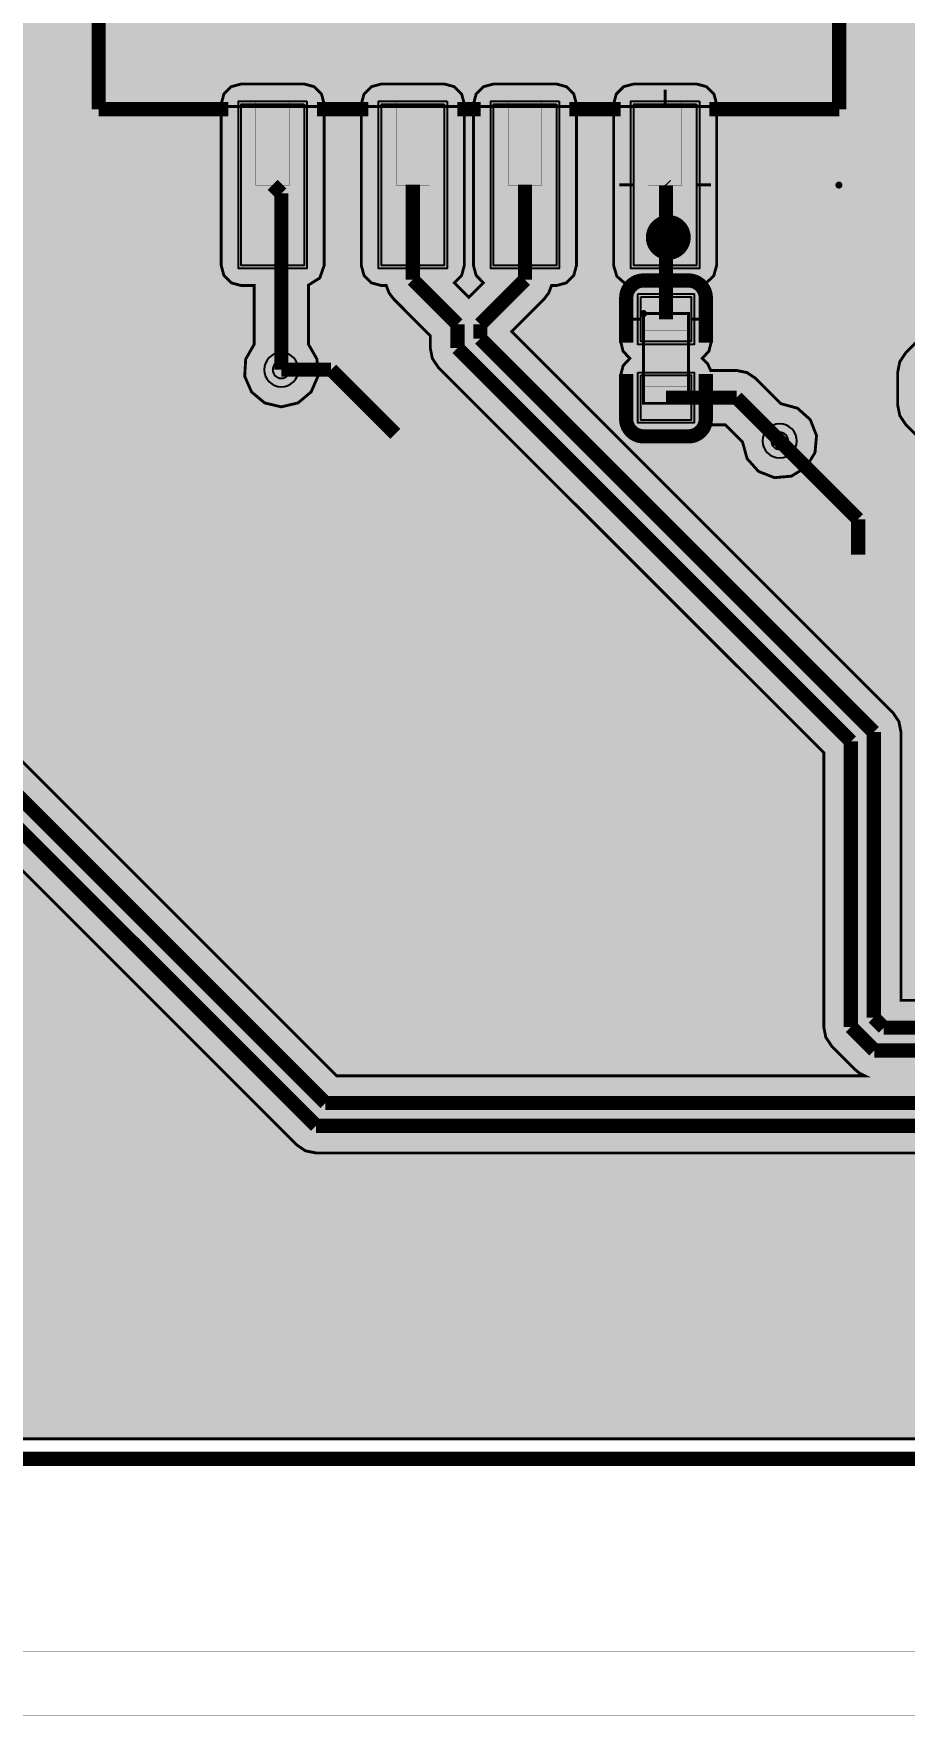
# Model space of a CAD drawing. Header units: millimetres. Extents: x -12.1 to 83.1, y -3.3 to 43.2.
# Drawn here: x 15.65 to 31.18, y -3.3 to 26.7 of the extents above; entities that cross this region are included whole.
import ezdxf

# ---------------------------------------------------------------- set-up
doc = ezdxf.new("R2010")
doc.units = ezdxf.units.MM
doc.header["$MEASUREMENT"] = 0
for name, color, linetype, true_color in [('Board-Outline-Layer', 7, 'Continuous', 0xff00ff), ('Bottom-Layer', 7, 'Continuous', 0x0000ff), ('Component-Marking-Layer', 7, 'Continuous', 0x66ffcc), ('Component-Shape-Layer', 7, 'Continuous', 0x00cccc), ('Document-Layer', 7, 'Continuous', 0xffffff), ('Hole-Layer', 7, 'Continuous', 0x222222), ('Multi-Layer', 7, 'Continuous', 0xc0c0c0), ('Pin-Soldering-Layer', 7, 'Continuous', 0xcc9999), ('Top-Layer', 7, 'Continuous', 0xff0000), ('Top-Paste-Mask-Layer', 7, 'Continuous', 0x808080), ('Top-Silkscreen-Layer', 7, 'Continuous', 0xffcc00), ('Top-Solder-Mask-Layer', 7, 'Continuous', 0x800080)]:
    doc.layers.add(name, color=color, linetype=linetype, true_color=true_color)

msp = doc.modelspace()

# ---------------------------------------------------------------- hatches: boundary and pattern name
at = {"layer": 'Bottom-Layer'}
msp.add_hatch(color=256, dxfattribs=at).paths.add_polyline_path([(16.161, 34.313), (16.194, 34.313), (16.052, 34.042), (16.003, 33.74), (16.003, 31.84), (16.098, 31.424), (16.364, 31.091), (16.748, 30.906), (17.175, 30.906), (17.559, 31.091), (17.825, 31.424), (17.92, 31.84), (17.92, 33.74), (17.871, 34.042), (17.73, 34.313), (29.094, 34.313), (28.952, 34.042), (28.904, 33.74), (28.904, 31.84), (28.998, 31.424), (29.264, 31.091), (29.649, 30.906), (30.075, 30.906), (30.459, 31.091), (30.725, 31.424), (30.82, 31.84), (30.82, 33.74), (30.771, 34.042), (30.63, 34.313), (32.213, 34.313), (32.027, 34.013), (31.962, 33.666), (31.962, 31.766), (32.057, 31.35), (32.323, 31.017), (32.707, 30.832), (33.133, 30.832), (33.517, 31.017), (33.783, 31.35), (33.878, 31.766), (33.878, 33.666), (33.813, 34.013), (33.627, 34.313), (45.113, 34.313), (44.927, 34.013), (44.862, 33.666), (44.862, 31.766), (44.957, 31.35), (45.223, 31.017), (45.607, 30.832), (46.033, 30.832), (46.418, 31.017), (46.683, 31.35), (46.778, 31.766), (46.778, 33.666), (46.713, 34.013), (46.527, 34.313), (47.287, 34.313), (47.17, 34.062), (47.131, 33.789), (47.131, 31.889), (47.225, 31.473), (47.491, 31.139), (47.875, 30.954), (48.302, 30.954), (48.686, 31.139), (48.952, 31.473), (49.047, 31.889), (49.047, 33.789), (49.007, 34.062), (48.891, 34.313), (60.187, 34.313), (60.071, 34.062), (60.031, 33.789), (60.031, 31.889), (60.126, 31.473), (60.391, 31.139), (60.776, 30.954), (61.202, 30.954), (61.586, 31.139), (61.852, 31.473), (61.947, 31.889), (61.947, 33.789), (61.907, 34.062), (61.791, 34.313), (63.733, 34.313), (71.016, 27.03), (71.016, 7.641), (65.003, 1.628), (1.232, 1.628), (-3.452, 4.095), (-3.452, 12.562)])
at = {"layer": 'Component-Marking-Layer'}
for points in [[(29.952, 23.995, 1), (30.072, 23.995, 1)], [(29.952, 23.995, 1), (30.072, 23.995, 1)], [(26.467, 21.702, 1), (26.587, 21.702, 1)], [(26.467, 21.702, 1), (26.587, 21.702, 1)]]:
    msp.add_hatch(color=256, dxfattribs=at).paths.add_polyline_path(points)
at = {"layer": 'Pin-Soldering-Layer'}
for points in [[(20.212, 23.995), (19.612, 23.995), (19.612, 25.495), (20.212, 25.495)], [(20.212, 23.995), (19.612, 23.995), (19.612, 25.495), (20.212, 25.495)], [(22.712, 23.995), (22.112, 23.995), (22.112, 25.495), (22.712, 25.495)], [(22.712, 23.995), (22.112, 23.995), (22.112, 25.495), (22.712, 25.495)], [(24.712, 23.995), (24.112, 23.995), (24.112, 25.495), (24.712, 25.495)], [(24.712, 23.995), (24.112, 23.995), (24.112, 25.495), (24.712, 25.495)], [(27.212, 23.995), (26.612, 23.995), (26.612, 25.495), (27.212, 25.495)], [(27.212, 23.995), (26.612, 23.995), (26.612, 25.495), (27.212, 25.495)], [(26.527, 21.702), (27.327, 21.702), (27.327, 21.402), (26.527, 21.402)], [(26.527, 21.702), (27.327, 21.702), (27.327, 21.402), (26.527, 21.402)], [(26.527, 20.102), (26.527, 20.402), (27.327, 20.402), (27.327, 20.102)], [(26.527, 20.102), (26.527, 20.402), (27.327, 20.402), (27.327, 20.102)]]:
    msp.add_hatch(color=256, dxfattribs=at).paths.add_polyline_path(points)
at = {"layer": 'Top-Layer'}
for points in [[(16.161, 34.313), (16.194, 34.313), (16.052, 34.042), (16.003, 33.74), (16.003, 31.84), (16.098, 31.424), (16.364, 31.091), (16.748, 30.906), (17.175, 30.906), (17.559, 31.091), (17.825, 31.424), (17.92, 31.84), (17.92, 33.74), (17.871, 34.042), (17.73, 34.313), (29.094, 34.313), (28.952, 34.042), (28.904, 33.74), (28.904, 31.84), (28.998, 31.424), (29.264, 31.091), (29.649, 30.906), (30.075, 30.906), (30.459, 31.091), (30.725, 31.424), (30.82, 31.84), (30.82, 33.74), (30.771, 34.042), (30.63, 34.313), (32.213, 34.313), (32.027, 34.013), (31.962, 33.666), (31.962, 31.766), (32.057, 31.35), (32.323, 31.017), (32.707, 30.832), (33.133, 30.832), (33.517, 31.017), (33.783, 31.35), (33.878, 31.766), (33.878, 33.666), (33.813, 34.013), (33.627, 34.313), (45.113, 34.313), (44.927, 34.013), (44.862, 33.666), (44.862, 31.766), (44.957, 31.35), (45.223, 31.017), (45.607, 30.832), (46.033, 30.832), (46.418, 31.017), (46.683, 31.35), (46.778, 31.766), (46.778, 33.666), (46.713, 34.013), (46.527, 34.313), (47.287, 34.313), (47.17, 34.062), (47.131, 33.789), (47.131, 31.889), (47.225, 31.473), (47.491, 31.139), (47.875, 30.954), (48.302, 30.954), (48.686, 31.139), (48.952, 31.473), (49.047, 31.889), (49.047, 33.789), (49.007, 34.062), (48.891, 34.313), (60.187, 34.313), (60.071, 34.062), (60.031, 33.789), (60.031, 31.889), (60.126, 31.473), (60.391, 31.139), (60.776, 30.954), (61.202, 30.954), (61.586, 31.139), (61.852, 31.473), (61.947, 31.889), (61.947, 33.789), (61.907, 34.062), (61.791, 34.313), (63.733, 34.313), (71.016, 27.03), (71.016, 7.641), (65.003, 1.628), (1.232, 1.628), (-3.452, 4.095), (-3.452, 12.562)], [(10.236, 19.861), (10.035, 19.638), (10.004, 19.598), (9.978, 19.554), (9.937, 19.524), (9.901, 19.489), (9.704, 19.271), (9.699, 19.271), (9.694, 19.271), (9.382, 19.271), (9.196, 19.234), (9.039, 19.129), (8.675, 18.765), (8.57, 18.607), (8.533, 18.421), (8.533, 18.168), (8.54, 18.084), (8.562, 18.003), (8.361, 17.781), (8.33, 17.741), (8.305, 17.697), (8.264, 17.667), (8.228, 17.632), (8.027, 17.409), (7.996, 17.369), (7.97, 17.325), (7.929, 17.295), (7.893, 17.26), (7.692, 17.037), (7.657, 16.992), (7.63, 16.942), (7.583, 16.91), (7.541, 16.87), (7.491, 16.814), (7.239, 17.037), (6.913, 17.118), (6.586, 17.04), (6.331, 16.82), (6.208, 16.507), (6.242, 16.173), (5.84, 16.191), (5.47, 16.035), (5.204, 15.734), (5.094, 15.347), (5.161, 14.951), (5.393, 14.623), (6.062, 14.02), (6.401, 13.828), (6.789, 13.795), (7.155, 13.928), (7.432, 14.202), (7.569, 14.567), (7.792, 14.54), (7.987, 14.652), (8.355, 15.06), (8.394, 15.111), (8.422, 15.168), (8.476, 15.203), (8.523, 15.246), (8.785, 15.537), (9.068, 15.254), (9.079, 15.243), (9.091, 15.232), (8.877, 15.24), (8.697, 15.125), (8.119, 14.436), (8.04, 14.268), (8.057, 14.083), (8.163, 13.931), (8.776, 13.417), (8.934, 13.34), (9.11, 13.348), (9.132, 13.174), (9.235, 13.031), (9.848, 12.517), (10.058, 12.434), (10.276, 12.492), (10.948, 11.82), (10.9, 11.468), (11.04, 11.142), (11.329, 10.934), (11.683, 10.906), (12.001, 11.064), (12.191, 11.364), (12.2, 11.719), (12.024, 12.027), (11.976, 12.142), (11.9, 12.24), (10.912, 13.228), (10.931, 13.25), (11.01, 13.418), (10.993, 13.603), (10.887, 13.755), (10.274, 14.269), (10.116, 14.346), (9.94, 14.338), (9.918, 14.512), (9.815, 14.655), (9.226, 15.149), (9.317, 15.121), (9.411, 15.112), (9.44, 15.112), (9.892, 14.733), (10.115, 14.649), (10.342, 14.724), (10.307, 14.488), (10.428, 14.283), (11.046, 13.764), (11.214, 13.686), (11.399, 13.702), (11.551, 13.808), (12.106, 14.47), (12.184, 14.638), (12.168, 14.823), (12.062, 14.975), (11.444, 15.493), (11.221, 15.577), (10.994, 15.502), (11.029, 15.738), (10.908, 15.943), (10.29, 16.462), (10.246, 16.493), (10.198, 16.518), (10.218, 16.535), (10.238, 16.554), (10.434, 16.75), (11.174, 16.011), (11.226, 15.965), (11.285, 15.928), (20.342, 6.871), (20.499, 6.765), (20.685, 6.728), (44.872, 6.728), (45.058, 6.765), (45.215, 6.871), (45.633, 7.288), (45.738, 7.446), (45.775, 7.631), (45.775, 8.222), (45.738, 8.408), (45.633, 8.565), (44.422, 9.776), (48.174, 9.776), (48.36, 9.813), (48.517, 9.919), (53.828, 15.23), (59.112, 15.23), (58.857, 15.081), (58.691, 14.837), (58.648, 14.545), (58.736, 14.263), (58.937, 14.048), (59.212, 13.94), (59.506, 13.963), (59.761, 14.111), (59.966, 14.111), (60.086, 13.893), (60.32, 13.806), (61.127, 13.806), (61.352, 13.886), (61.477, 14.089), (61.602, 13.886), (61.827, 13.806), (62.633, 13.806), (62.867, 13.893), (62.988, 14.111), (63.943, 14.111), (63.943, 13.994), (63.947, 13.938), (63.961, 13.882), (63.947, 13.826), (63.943, 13.769), (63.943, 13.219), (63.949, 13.156), (63.965, 13.094), (63.949, 13.033), (63.943, 12.969), (63.943, 12.419), (64.013, 12.206), (64.198, 12.077), (64.054, 11.714), (64.076, 11.325), (64.26, 10.981), (64.57, 10.745), (64.951, 10.661), (65.851, 10.661), (66.243, 10.75), (66.558, 11), (66.735, 11.36), (66.738, 11.762), (66.568, 12.126), (66.258, 12.381), (66.507, 12.607), (66.624, 12.922), (66.583, 13.256), (66.392, 13.533), (66.095, 13.691), (65.759, 13.694), (65.759, 13.769), (65.755, 13.826), (65.741, 13.882), (65.755, 13.938), (65.759, 13.994), (65.759, 14.294), (65.756, 14.345), (65.745, 14.395), (65.756, 14.444), (65.759, 14.495), (65.759, 14.795), (65.812, 14.83), (65.86, 14.872), (66.023, 15.036), (66.128, 15.193), (66.165, 15.379), (66.165, 15.91), (66.128, 16.096), (66.023, 16.253), (65.86, 16.416), (65.812, 16.458), (65.759, 16.493), (65.759, 16.794), (65.756, 16.845), (65.745, 16.894), (65.756, 16.944), (65.759, 16.994), (65.759, 17.294), (65.756, 17.345), (65.745, 17.395), (65.756, 17.444), (65.759, 17.495), (65.759, 17.795), (65.755, 17.852), (65.741, 17.907), (65.755, 17.963), (65.759, 18.02), (65.759, 18.095), (66.095, 18.098), (66.392, 18.256), (66.583, 18.533), (66.624, 18.867), (66.507, 19.182), (66.258, 19.408), (66.568, 19.663), (66.738, 20.027), (66.735, 20.428), (66.558, 20.789), (66.243, 21.039), (65.851, 21.128), (64.951, 21.128), (64.57, 21.044), (64.26, 20.808), (64.076, 20.464), (64.054, 20.075), (64.198, 19.712), (64.013, 19.583), (63.943, 19.369), (63.943, 18.819), (63.949, 18.756), (63.965, 18.695), (63.949, 18.633), (63.943, 18.57), (63.943, 18.13), (62.972, 18.13), (62.856, 18.359), (62.616, 18.452), (61.81, 18.452), (61.585, 18.372), (61.459, 18.169), (61.334, 18.372), (61.109, 18.452), (60.303, 18.452), (60.069, 18.365), (59.949, 18.147), (59.634, 18.147), (59.369, 18.298), (59.065, 18.314), (58.785, 18.193), (58.589, 17.959), (58.519, 17.662), (58.589, 17.365), (58.785, 17.131), (59.065, 17.009), (59.369, 17.025), (59.634, 17.177), (59.949, 17.177), (60.069, 16.958), (60.303, 16.872), (61.109, 16.872), (61.334, 16.951), (61.459, 17.154), (61.585, 16.951), (61.81, 16.872), (62.616, 16.872), (62.843, 16.953), (62.967, 17.159), (63.943, 17.159), (63.943, 16.994), (63.89, 16.958), (63.842, 16.917), (63.679, 16.753), (63.574, 16.596), (63.537, 16.41), (63.537, 16.27), (63.343, 16.464), (63.186, 16.569), (63, 16.606), (53.459, 16.606), (53.273, 16.569), (53.116, 16.464), (47.805, 11.153), (46.958, 11.153), (46.978, 11.173), (47.083, 11.33), (47.12, 11.516), (47.12, 12.651), (47.841, 13.373), (47.941, 13.518), (47.983, 13.69), (55.085, 20.792), (55.19, 20.95), (55.227, 21.135), (55.227, 21.357), (55.882, 22.012), (55.964, 22.122), (56.013, 22.25), (56.099, 22.25), (56.278, 22.298), (56.409, 22.43), (56.457, 22.609), (56.457, 25.489), (56.409, 25.668), (56.278, 25.799), (56.099, 25.847), (54.979, 25.847), (54.8, 25.799), (54.669, 25.668), (54.621, 25.489), (54.621, 22.609), (54.668, 22.431), (54.798, 22.3), (54.539, 22.041), (54.28, 22.3), (54.409, 22.431), (54.457, 22.609), (54.457, 25.489), (54.409, 25.668), (54.278, 25.799), (54.099, 25.847), (52.979, 25.847), (52.8, 25.799), (52.669, 25.668), (52.621, 25.489), (52.621, 22.609), (52.669, 22.43), (52.8, 22.298), (52.979, 22.25), (53.065, 22.25), (53.113, 22.122), (53.196, 22.012), (53.776, 21.431), (46.996, 14.65), (46.909, 14.843), (46.765, 14.999), (46.58, 15.102), (46.372, 15.141), (46.444, 15.213), (46.548, 15.368), (46.586, 15.55), (46.751, 15.872), (46.723, 16.232), (46.51, 16.524), (46.175, 16.661), (45.818, 16.602), (45.546, 16.364), (45.438, 16.019), (45.528, 15.669), (45.272, 15.413), (44.75, 15.413), (44.579, 15.37), (44.45, 15.251), (44.321, 15.37), (44.15, 15.413), (43.35, 15.413), (43.171, 15.365), (43.04, 15.234), (42.992, 15.055), (42.992, 14.155), (43.04, 13.976), (43.171, 13.845), (43.35, 13.797), (44.15, 13.797), (44.321, 13.84), (44.45, 13.959), (44.579, 13.84), (44.75, 13.797), (45.434, 13.797), (45.272, 13.635), (44.75, 13.635), (44.579, 13.592), (44.45, 13.473), (44.321, 13.592), (44.15, 13.635), (43.35, 13.635), (43.171, 13.587), (43.04, 13.456), (42.992, 13.277), (42.992, 12.377), (42.993, 12.353), (42.995, 12.329), (42.89, 12.329), (42.89, 12.499), (42.883, 12.571), (42.862, 12.639), (42.883, 12.708), (42.89, 12.779), (42.89, 13.029), (42.842, 13.208), (42.711, 13.339), (42.532, 13.387), (42.417, 13.387), (42.417, 13.645), (42.568, 13.91), (42.585, 14.215), (42.463, 14.494), (42.229, 14.69), (41.932, 14.76), (41.635, 14.69), (41.401, 14.494), (41.28, 14.215), (41.296, 13.91), (41.447, 13.645), (41.447, 13.387), (41.332, 13.387), (41.153, 13.339), (41.022, 13.208), (40.974, 13.029), (40.974, 12.779), (40.981, 12.708), (41.003, 12.639), (40.981, 12.571), (40.974, 12.499), (40.974, 12.249), (40.981, 12.178), (41.003, 12.109), (40.981, 12.041), (40.974, 11.969), (40.974, 11.719), (40.981, 11.648), (41.003, 11.579), (40.981, 11.51), (40.974, 11.439), (40.974, 11.189), (40.981, 11.118), (41.003, 11.049), (40.981, 10.98), (40.974, 10.909), (40.974, 10.659), (40.981, 10.588), (41.003, 10.519), (40.981, 10.45), (40.974, 10.379), (40.974, 10.129), (40.981, 10.058), (41.003, 9.989), (40.981, 9.921), (40.974, 9.849), (40.974, 9.599), (40.981, 9.528), (41.003, 9.459), (40.981, 9.391), (40.974, 9.319), (40.974, 9.069), (41.022, 8.89), (41.153, 8.759), (41.332, 8.711), (41.888, 8.711), (41.91, 8.709), (41.932, 8.709), (42.786, 8.709), (42.909, 8.725), (43.023, 8.771), (43.27, 8.771), (43.331, 8.775), (43.391, 8.786), (43.465, 8.786), (44.146, 8.105), (36.638, 8.105), (36.729, 8.151), (36.807, 8.215), (37.326, 8.733), (37.401, 8.715), (37.478, 8.709), (38.332, 8.709), (38.354, 8.709), (38.376, 8.711), (38.932, 8.711), (39.111, 8.759), (39.242, 8.89), (39.29, 9.069), (39.29, 9.319), (39.283, 9.391), (39.262, 9.459), (39.283, 9.528), (39.29, 9.599), (39.29, 9.849), (39.283, 9.921), (39.262, 9.989), (39.283, 10.058), (39.29, 10.129), (39.29, 10.379), (39.283, 10.45), (39.262, 10.519), (39.283, 10.588), (39.29, 10.659), (39.29, 10.909), (39.283, 10.98), (39.262, 11.049), (39.283, 11.118), (39.29, 11.189), (39.29, 11.439), (39.283, 11.51), (39.262, 11.579), (39.283, 11.648), (39.29, 11.719), (39.29, 11.969), (39.283, 12.041), (39.262, 12.109), (39.283, 12.178), (39.29, 12.249), (39.29, 12.499), (39.283, 12.571), (39.262, 12.639), (39.283, 12.708), (39.29, 12.779), (39.29, 13.029), (39.242, 13.208), (39.111, 13.339), (38.932, 13.387), (38.817, 13.387), (38.817, 13.549), (38.78, 13.735), (38.675, 13.892), (36.637, 15.93), (36.637, 16.452), (36.561, 16.673), (36.364, 16.8), (36.364, 16.982), (36.561, 17.109), (36.637, 17.33), (36.637, 18.23), (36.589, 18.409), (36.458, 18.54), (36.279, 18.588), (35.479, 18.588), (35.308, 18.545), (35.179, 18.426), (35.086, 18.522), (34.964, 18.578), (34.964, 19.233), (35.127, 19.543), (35.109, 19.892), (34.916, 20.184), (39.189, 20.184), (39.375, 20.221), (39.532, 20.326), (39.95, 20.744), (40.055, 20.901), (40.092, 21.087), (40.092, 21.308), (40.747, 21.963), (40.809, 22.04), (40.855, 22.128), (40.93, 22.128), (41.109, 22.176), (41.24, 22.307), (41.288, 22.486), (41.288, 25.366), (41.24, 25.545), (41.109, 25.676), (40.93, 25.724), (39.81, 25.724), (39.631, 25.676), (39.5, 25.545), (39.452, 25.366), (39.452, 22.486), (39.492, 22.321), (39.604, 22.193), (39.404, 21.992), (39.173, 22.223), (39.258, 22.342), (39.288, 22.486), (39.288, 25.366), (39.24, 25.545), (39.109, 25.676), (38.93, 25.724), (37.81, 25.724), (37.631, 25.676), (37.5, 25.545), (37.452, 25.366), (37.452, 22.486), (37.5, 22.307), (37.631, 22.176), (37.81, 22.128), (37.952, 22.128), (37.998, 22.04), (38.061, 21.963), (38.463, 21.561), (31.963, 21.561), (31.777, 21.524), (31.62, 21.419), (31.202, 21.001), (31.097, 20.844), (31.06, 20.658), (31.06, 20.067), (31.097, 19.882), (31.202, 19.724), (31.9, 19.026), (31.9, 10.627), (31.937, 10.441), (32.042, 10.284), (32.46, 9.866), (32.617, 9.761), (32.803, 9.724), (36.369, 9.724), (36.095, 9.45), (31.118, 9.45), (31.118, 14.238), (31.081, 14.423), (30.976, 14.581), (24.174, 21.382), (24.755, 21.963), (24.837, 22.073), (24.885, 22.202), (24.972, 22.202), (25.151, 22.25), (25.282, 22.381), (25.33, 22.56), (25.33, 25.44), (25.282, 25.619), (25.151, 25.75), (24.972, 25.798), (23.852, 25.798), (23.673, 25.75), (23.541, 25.619), (23.493, 25.44), (23.493, 22.56), (23.541, 22.382), (23.671, 22.251), (23.412, 21.992), (23.153, 22.251), (23.282, 22.382), (23.33, 22.56), (23.33, 25.44), (23.282, 25.619), (23.151, 25.75), (22.972, 25.798), (21.852, 25.798), (21.673, 25.75), (21.541, 25.619), (21.493, 25.44), (21.493, 22.56), (21.541, 22.381), (21.673, 22.25), (21.852, 22.202), (21.938, 22.202), (21.986, 22.073), (22.069, 21.963), (22.723, 21.308), (22.723, 21.087), (22.76, 20.901), (22.865, 20.744), (29.741, 13.868), (29.741, 8.976), (29.778, 8.79), (29.883, 8.633), (30.301, 8.215), (30.379, 8.151), (30.47, 8.105), (21.054, 8.105), (13.324, 15.835), (13.327, 15.838), (13.329, 15.84), (13.884, 16.502), (13.962, 16.67), (13.946, 16.855), (13.84, 17.007), (13.222, 17.525), (12.999, 17.609), (12.772, 17.534), (12.807, 17.77), (12.686, 17.975), (12.068, 18.494), (11.9, 18.572), (11.715, 18.556), (11.563, 18.45), (11.526, 18.405), (11.443, 18.488), (11.585, 18.645), (11.62, 18.69), (11.647, 18.741), (11.694, 18.773), (11.736, 18.812), (12.104, 19.221), (12.142, 19.272), (12.171, 19.329), (12.224, 19.363), (12.271, 19.407), (12.639, 19.815), (12.73, 20.021), (12.68, 20.24), (13.029, 20.414), (13.273, 20.718), (13.367, 21.096), (13.294, 21.479), (13.067, 21.796), (12.398, 22.399), (12.048, 22.595), (11.647, 22.621), (11.274, 22.471), (11.002, 22.175), (10.885, 21.79), (10.945, 21.393), (10.609, 21.392), (10.31, 21.237), (10.118, 20.961), (10.074, 20.628), (10.189, 20.311), (10.437, 20.084), (10.386, 20.028), (10.351, 19.983), (10.324, 19.932), (10.277, 19.9)], [(19.581, 21.153), (19.43, 20.888), (19.413, 20.583), (19.535, 20.304), (19.769, 20.108), (20.066, 20.038), (20.363, 20.108), (20.597, 20.304), (20.719, 20.583), (20.702, 20.888), (20.551, 21.153), (20.551, 22.211), (20.752, 22.337), (20.83, 22.56), (20.83, 25.44), (20.782, 25.619), (20.651, 25.75), (20.472, 25.798), (19.352, 25.798), (19.173, 25.75), (19.042, 25.619), (18.994, 25.44), (18.994, 22.56), (19.042, 22.381), (19.173, 22.25), (19.352, 22.202), (19.581, 22.202)], [(26.119, 20.602), (26.119, 19.802), (26.167, 19.623), (26.298, 19.492), (26.477, 19.444), (27.377, 19.444), (27.598, 19.52), (27.725, 19.717), (27.984, 19.717), (28.293, 19.408), (28.374, 19.113), (28.578, 18.886), (28.862, 18.775), (29.165, 18.802), (29.425, 18.962), (29.585, 19.222), (29.612, 19.526), (29.501, 19.809), (29.274, 20.013), (28.979, 20.094), (28.528, 20.545), (28.371, 20.65), (28.185, 20.687), (27.725, 20.687), (27.669, 20.809), (27.573, 20.902), (27.692, 21.031), (27.735, 21.202), (27.735, 22.002), (27.711, 22.132), (27.641, 22.245), (27.779, 22.376), (27.83, 22.56), (27.83, 25.44), (27.782, 25.619), (27.651, 25.75), (27.472, 25.798), (26.352, 25.798), (26.172, 25.75), (26.041, 25.619), (25.993, 25.44), (25.993, 22.56), (26.051, 22.366), (26.204, 22.234), (26.141, 22.125), (26.119, 22.002), (26.119, 21.202), (26.162, 21.031), (26.282, 20.902), (26.162, 20.773)], [(20.472, 25.44), (20.472, 22.56), (19.352, 22.56), (19.352, 25.44)], [(22.972, 25.44), (22.972, 22.56), (21.852, 22.56), (21.852, 25.44)], [(24.972, 25.44), (24.972, 22.56), (23.852, 22.56), (23.852, 25.44)], [(27.472, 25.44), (27.472, 22.56), (26.352, 22.56), (26.352, 25.44)], [(26.477, 22.002), (27.377, 22.002), (27.377, 21.202), (26.477, 21.202)], [(26.477, 20.602), (27.377, 20.602), (27.377, 19.802), (26.477, 19.802)]]:
    msp.add_hatch(color=256, dxfattribs=at).paths.add_polyline_path(points)
at = {"layer": 'Top-Paste-Mask-Layer'}
for points in [[(20.472, 22.56), (19.352, 22.56), (19.352, 25.44), (20.472, 25.44)], [(20.472, 22.56), (19.352, 22.56), (19.352, 25.44), (20.472, 25.44)], [(22.972, 22.56), (21.852, 22.56), (21.852, 25.44), (22.972, 25.44)], [(22.972, 22.56), (21.852, 22.56), (21.852, 25.44), (22.972, 25.44)], [(24.972, 22.56), (23.852, 22.56), (23.852, 25.44), (24.972, 25.44)], [(24.972, 22.56), (23.852, 22.56), (23.852, 25.44), (24.972, 25.44)], [(27.472, 22.56), (26.352, 22.56), (26.352, 25.44), (27.472, 25.44)], [(27.472, 22.56), (26.352, 22.56), (26.352, 25.44), (27.472, 25.44)], [(26.477, 22.002), (27.377, 22.002), (27.377, 21.202), (26.477, 21.202)], [(26.477, 20.602), (27.377, 20.602), (27.377, 19.802), (26.477, 19.802)]]:
    msp.add_hatch(color=256, dxfattribs=at).paths.add_polyline_path(points)
at = {"layer": 'Top-Solder-Mask-Layer'}
for points in [[(20.523, 25.491), (20.523, 22.509), (19.301, 22.509), (19.301, 25.491)], [(23.022, 25.491), (23.022, 22.509), (21.801, 22.509), (21.801, 25.491)], [(25.022, 25.491), (25.022, 22.509), (23.801, 22.509), (23.801, 25.491)], [(27.522, 25.491), (27.522, 22.509), (26.301, 22.509), (26.301, 25.491)], [(26.426, 22.053), (27.428, 22.053), (27.428, 21.151), (26.426, 21.151)], [(26.426, 20.653), (27.428, 20.653), (27.428, 19.751), (26.426, 19.751)]]:
    msp.add_hatch(color=256, dxfattribs=at).paths.add_polyline_path(points)

# ---------------------------------------------------------------- linework, layer by layer
at = {"layer": 'Board-Outline-Layer', "const_width": 0.254}
msp.add_lwpolyline([(1.143, 1.27), (-3.81, 3.878), (-3.81, 12.7), (16.002, 34.671), (63.881, 34.671), (71.374, 27.178), (71.374, 7.493), (65.151, 1.27)], close=True, dxfattribs=at)
at = {"layer": 'Bottom-Layer', "const_width": 0.00508}
msp.add_lwpolyline([(-7.493, -2.159), (-7.493, 37.338), (78.105, 37.338), (78.105, -2.159)], close=True, dxfattribs=at)
at = {"layer": 'Bottom-Layer'}
for points, const_width in [([(65.003, 1.628), (1.232, 1.628), (-3.452, 4.095), (-3.452, 12.562), (16.161, 34.313)], 0.0508), ([(20.066, 20.701), (20.955, 20.701)], 0.254), ([(20.955, 20.701), (22.098, 19.558)], 0.254), ([(28.956, 19.431), (30.353, 18.034)], 0.254), ([(30.353, 18.034), (30.353, 17.399)], 0.254)]:
    msp.add_lwpolyline(points, dxfattribs=dict(at, const_width=const_width))
at = {"layer": 'Component-Marking-Layer', "const_width": 0.00508}
for points in [[(29.952, 23.995, 1), (30.072, 23.995), (30.072, 23.995, 1), (29.952, 23.995)], [(29.952, 23.995, 1), (30.072, 23.995), (30.072, 23.995, 1), (29.952, 23.995)], [(26.467, 21.702, 1), (26.587, 21.702), (26.587, 21.702, 1), (26.467, 21.702)], [(26.467, 21.702, 1), (26.587, 21.702), (26.587, 21.702, 1), (26.467, 21.702)]]:
    msp.add_lwpolyline(points, format="xyb", dxfattribs=at)
at = {"layer": 'Component-Shape-Layer', "const_width": 0.0508}
for points in [[(16.812, 35.395), (30.012, 35.395), (30.012, 25.395), (16.812, 25.395)], [(16.812, 35.395), (30.012, 35.395), (30.012, 25.395), (16.812, 25.395)], [(26.527, 21.702), (27.327, 21.702), (27.327, 20.102), (26.527, 20.102)], [(26.527, 21.702), (27.327, 21.702), (27.327, 20.102), (26.527, 20.102)]]:
    msp.add_lwpolyline(points, close=True, dxfattribs=at)
at = {"layer": 'Document-Layer', "const_width": 0.4}
msp.add_lwpolyline([(26.768, 23.061, 1), (27.168, 23.061, 1)], format="xyb", close=True, dxfattribs=at)
msp.add_lwpolyline([(26.768, 23.061, 1), (27.168, 23.061, 1)], format="xyb", close=True, dxfattribs=at)
at = {"layer": 'Hole-Layer'}
for points in [[(19.914, 20.701, 1), (20.219, 20.701, 1)], [(28.804, 19.431, 1), (29.109, 19.431, 1)]]:
    msp.add_lwpolyline(points, format="xyb", close=True, dxfattribs=at)
at = {"layer": 'Multi-Layer'}
for points in [[(19.761, 20.701, 1), (20.371, 20.701), (20.371, 20.701, 1), (19.761, 20.701)], [(28.651, 19.431, 1), (29.261, 19.431), (29.261, 19.431, 1), (28.651, 19.431)]]:
    msp.add_lwpolyline(points, format="xyb", dxfattribs=at)
at = {"layer": 'Pin-Soldering-Layer', "const_width": 0.00508}
for points in [[(20.212, 23.995), (19.612, 23.995), (19.612, 25.495), (20.212, 25.495)], [(20.212, 23.995), (19.612, 23.995), (19.612, 25.495), (20.212, 25.495)], [(22.712, 23.995), (22.112, 23.995), (22.112, 25.495), (22.712, 25.495)], [(22.712, 23.995), (22.112, 23.995), (22.112, 25.495), (22.712, 25.495)], [(24.712, 23.995), (24.112, 23.995), (24.112, 25.495), (24.712, 25.495)], [(24.712, 23.995), (24.112, 23.995), (24.112, 25.495), (24.712, 25.495)], [(27.212, 23.995), (26.612, 23.995), (26.612, 25.495), (27.212, 25.495)], [(27.212, 23.995), (26.612, 23.995), (26.612, 25.495), (27.212, 25.495)], [(26.527, 21.702), (27.327, 21.702), (27.327, 21.402), (26.527, 21.402)], [(26.527, 21.702), (27.327, 21.702), (27.327, 21.402), (26.527, 21.402)], [(26.527, 20.102), (26.527, 20.402), (27.327, 20.402), (27.327, 20.102)], [(26.527, 20.102), (26.527, 20.402), (27.327, 20.402), (27.327, 20.102)]]:
    msp.add_lwpolyline(points, close=True, dxfattribs=at)
at = {"layer": 'Top-Layer'}
for points, const_width in [([(-12.065, -3.302), (-12.065, 43.18), (83.058, 43.18), (83.058, -3.302)], 0.00508), ([(19.581, 21.153), (19.43, 20.888), (19.413, 20.583), (19.535, 20.304), (19.769, 20.108), (20.066, 20.038), (20.363, 20.108), (20.597, 20.304), (20.719, 20.583), (20.702, 20.888), (20.551, 21.153), (20.551, 22.211), (20.752, 22.337), (20.83, 22.56), (20.83, 25.44), (20.782, 25.619), (20.651, 25.75), (20.472, 25.798), (19.352, 25.798), (19.173, 25.75), (19.042, 25.619), (18.994, 25.44), (18.994, 22.56), (19.042, 22.381), (19.173, 22.25), (19.352, 22.202), (19.581, 22.202)], 0.0508), ([(26.119, 20.602), (26.119, 19.802), (26.167, 19.623), (26.298, 19.492), (26.477, 19.444), (27.377, 19.444), (27.598, 19.52), (27.725, 19.717), (27.984, 19.717), (28.293, 19.408), (28.374, 19.113), (28.578, 18.886), (28.862, 18.775), (29.165, 18.802), (29.425, 18.962), (29.585, 19.222), (29.612, 19.526), (29.501, 19.809), (29.274, 20.013), (28.979, 20.094), (28.528, 20.545), (28.371, 20.65), (28.185, 20.687), (27.725, 20.687), (27.669, 20.809), (27.573, 20.902), (27.692, 21.031), (27.735, 21.202), (27.735, 22.002), (27.711, 22.132), (27.641, 22.245), (27.779, 22.376), (27.83, 22.56), (27.83, 25.44), (27.782, 25.619), (27.651, 25.75), (27.472, 25.798), (26.352, 25.798), (26.172, 25.75), (26.041, 25.619), (25.993, 25.44), (25.993, 22.56), (26.051, 22.366), (26.204, 22.234), (26.141, 22.125), (26.119, 22.002), (26.119, 21.202), (26.162, 21.031), (26.282, 20.902), (26.162, 20.773)], 0.0508)]:
    msp.add_lwpolyline(points, close=True, dxfattribs=dict(at, const_width=const_width))
for points, const_width in [([(65.003, 1.628), (1.232, 1.628), (-3.452, 4.095), (-3.452, 12.562), (16.161, 34.313)], 0.0508), ([(36.095, 9.45), (31.118, 9.45), (31.118, 14.238), (31.081, 14.423), (30.976, 14.581), (24.174, 21.382), (24.755, 21.963), (24.837, 22.073), (24.885, 22.202), (24.972, 22.202), (25.151, 22.25), (25.282, 22.381), (25.33, 22.56), (25.33, 25.44), (25.282, 25.619), (25.151, 25.75), (24.972, 25.798), (23.852, 25.798), (23.673, 25.75), (23.541, 25.619), (23.493, 25.44), (23.493, 22.56), (23.541, 22.382), (23.671, 22.251), (23.412, 21.992), (23.153, 22.251), (23.282, 22.382), (23.33, 22.56), (23.33, 25.44), (23.282, 25.619), (23.151, 25.75), (22.972, 25.798), (21.852, 25.798), (21.673, 25.75), (21.541, 25.619), (21.493, 25.44), (21.493, 22.56), (21.541, 22.381), (21.673, 22.25), (21.852, 22.202), (21.938, 22.202), (21.986, 22.073), (22.069, 21.963), (22.723, 21.308), (22.723, 21.087), (22.76, 20.901), (22.865, 20.744), (29.741, 13.868), (29.741, 8.976), (29.778, 8.79), (29.883, 8.633), (30.301, 8.215), (30.379, 8.151), (30.47, 8.105), (21.054, 8.105), (13.324, 15.835)], 0.0508), ([(26.912, 25.438), (26.912, 25.697)], 0.0508), ([(19.912, 24), (20.066, 23.846)], 0.254), ([(22.412, 24), (22.412, 22.306)], 0.254), ([(24.412, 24), (24.412, 22.306)], 0.254), ([(26.354, 24), (26.095, 24)], 0.0508), ([(26.912, 24), (26.927, 23.984)], 0.254), ([(26.927, 23.984), (26.927, 21.602)], 0.254), ([(27.469, 24), (27.728, 24)], 0.0508), ([(20.066, 23.846), (20.066, 20.701)], 0.254), ([(22.412, 22.306), (23.208, 21.509)], 0.254), ([(24.412, 22.306), (23.615, 21.509)], 0.254), ([(23.208, 21.509), (23.208, 21.087)], 0.254), ([(23.615, 21.509), (23.615, 21.255)], 0.254), ([(26.48, 21.602), (26.221, 21.602)], 0.0508), ([(27.375, 21.602), (27.634, 21.602)], 0.0508), ([(23.615, 21.255), (30.632, 14.238)], 0.254), ([(31.62, 21.419), (31.202, 21.001), (31.097, 20.844), (31.06, 20.658), (31.06, 20.067), (31.097, 19.882), (31.202, 19.724), (31.9, 19.026)], 0.0508), ([(23.208, 21.087), (30.226, 14.069)], 0.254), ([(26.927, 20.202), (28.185, 20.202)], 0.254), ([(28.185, 20.202), (28.956, 19.431)], 0.254), ([(11.713, 16.76), (20.853, 7.62)], 0.254), ([(11.545, 16.354), (20.685, 7.214)], 0.254), ([(11.285, 15.928), (20.342, 6.871), (20.499, 6.765), (20.685, 6.728), (44.872, 6.728)], 0.0508), ([(30.226, 14.069), (30.226, 8.976)], 0.254), ([(30.632, 14.238), (30.632, 9.144)], 0.254), ([(30.226, 8.976), (30.644, 8.558)], 0.254), ([(30.632, 9.144), (30.812, 8.964)], 0.254), ([(30.812, 8.964), (36.296, 8.964)], 0.254), ([(30.644, 8.558), (36.464, 8.558)], 0.254), ([(20.853, 7.62), (44.704, 7.62)], 0.254), ([(20.685, 7.214), (44.872, 7.214)], 0.254)]:
    msp.add_lwpolyline(points, dxfattribs=dict(at, const_width=const_width))
for points in [[(20.472, 25.44), (20.472, 22.56), (19.352, 22.56), (19.352, 25.44)], [(22.972, 25.44), (22.972, 22.56), (21.852, 22.56), (21.852, 25.44)], [(24.972, 25.44), (24.972, 22.56), (23.852, 22.56), (23.852, 25.44)], [(27.472, 25.44), (27.472, 22.56), (26.352, 22.56), (26.352, 25.44)], [(26.477, 22.002), (27.377, 22.002), (27.377, 21.202), (26.477, 21.202)], [(26.477, 20.602), (27.377, 20.602), (27.377, 19.802), (26.477, 19.802)]]:
    msp.add_lwpolyline(points, close=True, dxfattribs=at)
at = {"layer": 'Top-Paste-Mask-Layer', "const_width": 0.00508}
for points in [[(20.472, 22.56), (19.352, 22.56), (19.352, 25.44), (20.472, 25.44)], [(20.472, 22.56), (19.352, 22.56), (19.352, 25.44), (20.472, 25.44)], [(22.972, 22.56), (21.852, 22.56), (21.852, 25.44), (22.972, 25.44)], [(22.972, 22.56), (21.852, 22.56), (21.852, 25.44), (22.972, 25.44)], [(24.972, 22.56), (23.852, 22.56), (23.852, 25.44), (24.972, 25.44)], [(24.972, 22.56), (23.852, 22.56), (23.852, 25.44), (24.972, 25.44)], [(27.472, 22.56), (26.352, 22.56), (26.352, 25.44), (27.472, 25.44)], [(27.472, 22.56), (26.352, 22.56), (26.352, 25.44), (27.472, 25.44)]]:
    msp.add_lwpolyline(points, close=True, dxfattribs=at)
at = {"layer": 'Top-Paste-Mask-Layer'}
for points in [[(26.477, 22.002), (27.377, 22.002), (27.377, 21.202), (26.477, 21.202)], [(26.477, 20.602), (27.377, 20.602), (27.377, 19.802), (26.477, 19.802)]]:
    msp.add_lwpolyline(points, close=True, dxfattribs=at)
at = {"layer": 'Top-Silkscreen-Layer', "const_width": 0.254}
for points in [[(16.808, 31.023), (16.808, 25.347)], [(16.808, 31.023), (16.808, 25.347)], [(30.016, 25.347), (30.016, 31.023)], [(30.016, 25.347), (30.016, 31.023)], [(16.808, 25.347), (19.12, 25.347)], [(16.808, 25.347), (19.12, 25.347)], [(21.62, 25.347), (20.703, 25.347)], [(21.62, 25.347), (20.703, 25.347)], [(23.62, 25.347), (23.203, 25.347)], [(23.62, 25.347), (23.203, 25.347)], [(26.12, 25.347), (25.203, 25.347)], [(26.12, 25.347), (25.203, 25.347)], [(27.703, 25.347), (30.016, 25.347)], [(27.703, 25.347), (30.016, 25.347)], [(26.527, 22.292), (27.327, 22.292)], [(26.527, 22.292), (27.327, 22.292)], [(26.218, 21.182), (26.218, 21.982)], [(26.218, 21.182), (26.218, 21.982)], [(27.637, 21.182), (27.637, 21.982)], [(27.637, 21.182), (27.637, 21.982)], [(26.217, 20.622), (26.217, 19.822)], [(26.217, 20.622), (26.217, 19.822)], [(27.637, 20.622), (27.637, 19.822)], [(27.637, 20.622), (27.637, 19.822)], [(27.327, 19.512), (26.527, 19.512)], [(27.327, 19.512), (26.527, 19.512)]]:
    msp.add_lwpolyline(points, dxfattribs=at)
for points in [[(26.218, 21.982, -0.414), (26.527, 22.292)], [(26.218, 21.982, -0.414), (26.527, 22.292)], [(27.327, 22.292, -0.414), (27.637, 21.982)], [(27.327, 22.292, -0.414), (27.637, 21.982)], [(26.527, 19.512, -0.414), (26.217, 19.822)], [(26.527, 19.512, -0.414), (26.217, 19.822)], [(27.637, 19.822, -0.414), (27.327, 19.512)], [(27.637, 19.822, -0.414), (27.327, 19.512)]]:
    msp.add_lwpolyline(points, format="xyb", dxfattribs=at)
at = {"layer": 'Top-Solder-Mask-Layer'}
for points in [[(20.523, 25.491), (20.523, 22.509), (19.301, 22.509), (19.301, 25.491)], [(23.022, 25.491), (23.022, 22.509), (21.801, 22.509), (21.801, 25.491)], [(25.022, 25.491), (25.022, 22.509), (23.801, 22.509), (23.801, 25.491)], [(27.522, 25.491), (27.522, 22.509), (26.301, 22.509), (26.301, 25.491)], [(26.426, 22.053), (27.428, 22.053), (27.428, 21.151), (26.426, 21.151)], [(26.426, 20.653), (27.428, 20.653), (27.428, 19.751), (26.426, 19.751)]]:
    msp.add_lwpolyline(points, close=True, dxfattribs=at)

doc.saveas('drawing.dxf')
